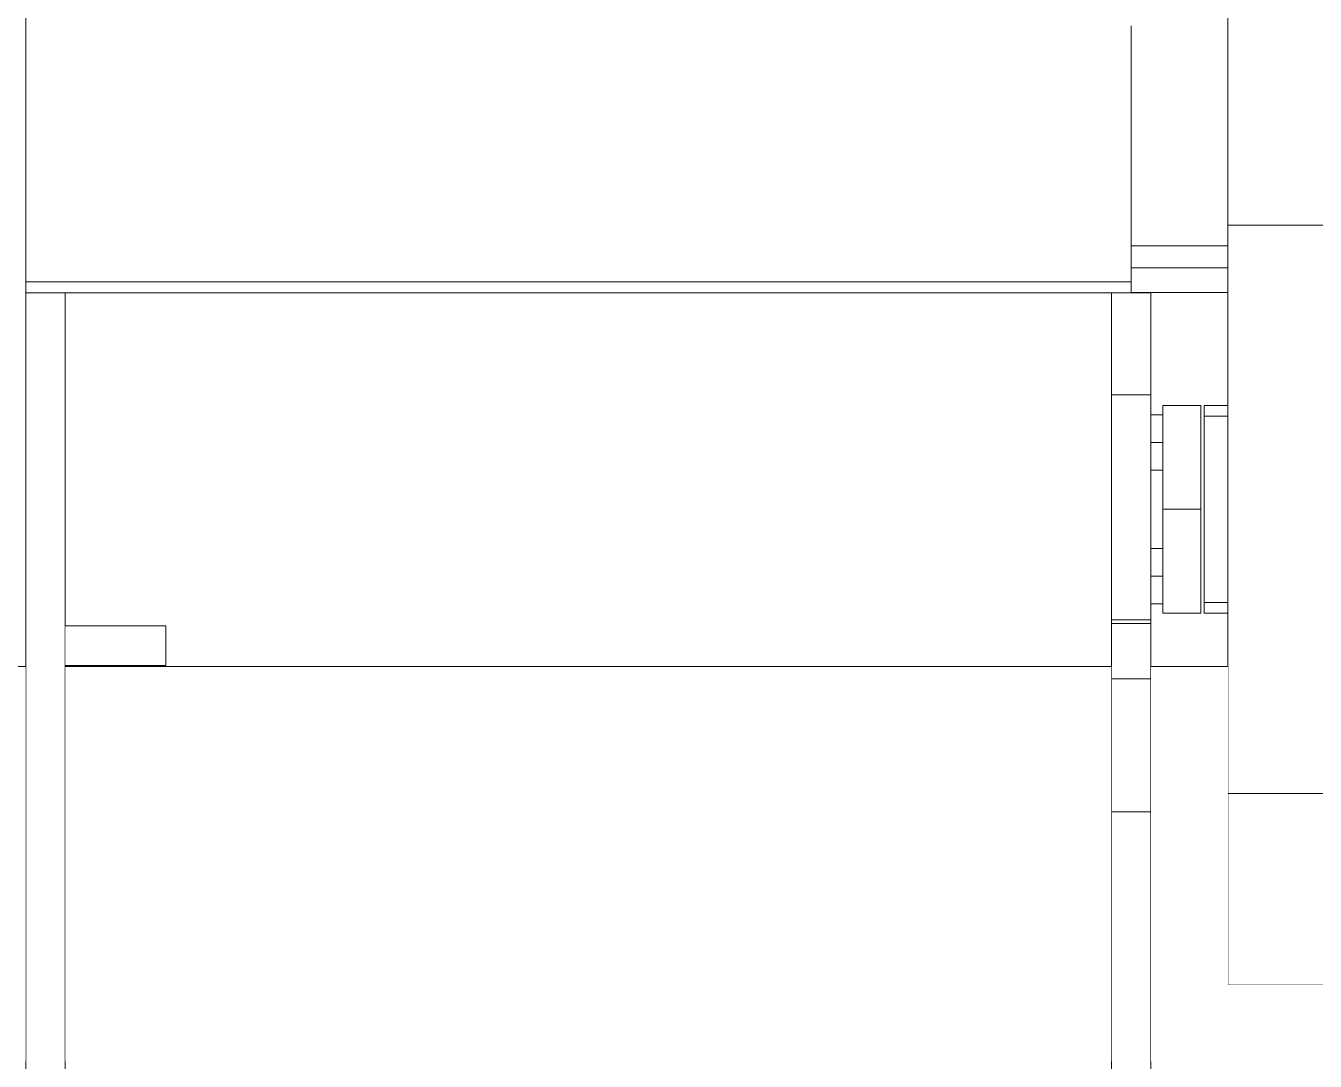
# Model space of a CAD drawing. Header units: millimetres. Extents: x -46169 to 237885, y -84465 to 18123.
# Drawn here: x 222310.4 to 222637.1, y -80715.1 to -80452.9 of the extents above; entities that cross this region are included whole.
import ezdxf

# ---------------------------------------------------------------- set-up
doc = ezdxf.new("R2010")
doc.units = ezdxf.units.MM
doc.header["$MEASUREMENT"] = 0
doc.linetypes.add('Wipeout_Contour', pattern=[1000, 0, -1000])
doc.layers.add('New_A-20-M_Floor_Slab', color=7, linetype='Continuous')
doc.layers.add('New_A-35-M_FFE_Fixed', color=7, linetype='Continuous')
for name, color, linetype, lineweight in [('New_A-20-M_Floor_Slab_Pen_No__89', 8, 'Continuous', 20), ('New_A-35-M_FFE_Fixed_Pen_No__1', 7, 'Continuous', 13), ('New_A-35-M_FFE_Fixed_Pen_No__93', 8, 'Continuous', 13)]:
    doc.layers.add(name, color=color, linetype=linetype, lineweight=lineweight)

# ---------------------------------------------------------------- blocks, each defined once
blk = doc.blocks.new('Section Elem_266_4', base_point=(208268.76, -84332.61))
at = {"color": 254, "linetype": 'Wipeout_Contour', "lineweight": 0, "ltscale": 43042086.18620662}
blk.add_wipeout([(222238.62, -80784.11), (222303.32, -80784.11), (222303.32, -80953.11), (233391.17, -80953.11), (233391.17, -80952.86), (233326.46, -80952.86), (233326.46, -80783.86), (233391.17, -80783.86), (233391.17, -80715.11), (233320.44, -80715.11), (233320.44, -80952.36), (233285.44, -80952.36), (233285.44, -80942.36), (233310.44, -80942.36), (233310.44, -80715.11), (233045.44, -80715.11), (233045.44, -80952.36), (233010.44, -80952.36), (233010.44, -80942.36), (233035.44, -80942.36), (233035.44, -80715.11), (232495.44, -80715.11), (232495.44, -80942.36), (232520.94, -80942.36), (232520.94, -80952.36), (232459.94, -80952.36), (232459.94, -80942.36), (232485.44, -80942.36), (232485.44, -80715.11), (231945.44, -80715.11), (231945.44, -80942.36), (231970.44, -80942.36), (231970.44, -80952.36), (231909.94, -80952.36), (231909.94, -80942.36), (231935.44, -80942.36), (231935.44, -80715.11), (231395.44, -80715.11), (231395.44, -80942.36), (231420.44, -80942.36), (231420.44, -80952.36), (231359.94, -80952.36), (231359.94, -80942.36), (231385.44, -80942.36), (231385.44, -80715.11), (230845.44, -80715.11), (230845.44, -80942.36), (230870.44, -80942.36), (230870.44, -80952.36), (230809.94, -80952.36), (230809.94, -80942.36), (230835.44, -80942.36), (230835.44, -80715.11), (230295.44, -80715.11), (230295.44, -80942.36), (230320.44, -80942.36), (230320.44, -80952.36), (230259.94, -80952.36), (230259.94, -80942.36), (230285.44, -80942.36), (230285.44, -80715.11), (229745.44, -80715.11), (229745.44, -80942.36), (229770.44, -80942.36), (229770.44, -80952.36), (229710.44, -80952.36), (229710.44, -80942.36), (229735.44, -80942.36), (229735.44, -80715.11), (229195.44, -80715.11), (229195.44, -80942.36), (229220.94, -80942.36), (229220.94, -80952.36), (229159.94, -80952.36), (229159.94, -80942.36), (229185.44, -80942.36), (229185.44, -80715.11), (228645.44, -80715.11), (228645.44, -80942.36), (228670.44, -80942.36), (228670.44, -80952.36), (228610.44, -80952.36), (228610.44, -80942.36), (228635.44, -80942.36), (228635.44, -80715.11), (228095.44, -80715.11), (228095.44, -80942.36), (228120.94, -80942.36), (228120.94, -80952.36), (228059.94, -80952.36), (228059.94, -80942.36), (228085.44, -80942.36), (228085.44, -80715.11), (227545.44, -80715.11), (227545.44, -80942.36), (227570.44, -80942.36), (227570.44, -80952.36), (227510.44, -80952.36), (227510.44, -80942.36), (227535.44, -80942.36), (227535.44, -80715.11), (226995.44, -80715.11), (226995.44, -80942.36), (227020.94, -80942.36), (227020.94, -80952.36), (226959.94, -80952.36), (226959.94, -80942.36), (226985.44, -80942.36), (226985.44, -80715.11), (226445.44, -80715.11), (226445.44, -80942.36), (226470.44, -80942.36), (226470.44, -80952.36), (226409.94, -80952.36), (226409.94, -80942.36), (226435.44, -80942.36), (226435.44, -80715.11), (225895.44, -80715.11), (225895.44, -80942.36), (225920.44, -80942.36), (225920.44, -80952.36), (225860.44, -80952.36), (225860.44, -80942.36), (225885.44, -80942.36), (225885.44, -80715.11), (225345.44, -80715.11), (225345.44, -80942.36), (225370.94, -80942.36), (225370.94, -80952.36), (225309.94, -80952.36), (225309.94, -80942.36), (225335.44, -80942.36), (225335.44, -80715.11), (224795.44, -80715.11), (224795.44, -80942.36), (224820.44, -80942.36), (224820.44, -80952.36), (224760.44, -80952.36), (224760.44, -80942.36), (224785.44, -80942.36), (224785.44, -80715.11), (224245.44, -80715.11), (224245.44, -80942.36), (224270.94, -80942.36), (224270.94, -80952.36), (224209.94, -80952.36), (224209.94, -80942.36), (224235.44, -80942.36), (224235.44, -80715.11), (223695.44, -80715.11), (223695.44, -80942.36), (223720.44, -80942.36), (223720.44, -80952.36), (223660.44, -80952.36), (223660.44, -80942.36), (223685.44, -80942.36), (223685.44, -80715.11), (223145.44, -80715.11), (223145.44, -80942.36), (223170.94, -80942.36), (223170.94, -80952.36), (223109.94, -80952.36), (223109.94, -80942.36), (223135.44, -80942.36), (223135.44, -80715.11), (222595.44, -80715.11), (222595.44, -80942.36), (222620.44, -80942.36), (222620.44, -80952.36), (222585.44, -80952.36), (222585.44, -80715.11), (222320.44, -80715.11), (222320.44, -80942.36), (222345.44, -80942.36), (222345.44, -80952.36), (222310.44, -80952.36), (222310.44, -80715.11), (222238.62, -80715.11)], dxfattribs=at).dxf.layer = 'New_A-20-M_Floor_Slab'
blk = doc.blocks.new('Section Elem_269_4', base_point=(208268.76, -84332.61))
at = {"color": 254, "linetype": 'Wipeout_Contour', "lineweight": 0, "ltscale": 1892357.208313489}
blk.add_wipeout([(222320.44, -80615.11), (222585.44, -80615.11), (222585.44, -80520.48), (222320.44, -80520.48), (222320.44, -80604.86), (222345.94, -80604.86), (222345.94, -80614.86), (222320.44, -80614.86)], dxfattribs=at).dxf.layer = 'New_A-20-M_Floor_Slab'
at = {"color": 254, "linetype": 'Wipeout_Contour', "lineweight": 0, "ltscale": 946925.803177}
blk.add_wipeout([(222595.44, -80565.38), (222595.44, -80585.29), (222598.44, -80585.29), (222598.44, -80565.38)], dxfattribs=at).dxf.layer = 'New_A-20-M_Floor_Slab'
at = {"color": 254, "linetype": 'Wipeout_Contour', "lineweight": 0, "ltscale": 3787805.215289569}
blk.add_wipeout([(222595.44, -80551.38), (222598.44, -80551.38), (222598.44, -80549.01), (222608.12, -80549.01), (222608.12, -80601.65), (222598.44, -80601.65), (222598.44, -80599.29), (222595.44, -80599.29), (222595.44, -80615.11), (222614.94, -80615.11), (222614.94, -80601.62), (222608.94, -80601.62), (222608.94, -80549.04), (222614.94, -80549.04), (222614.94, -80520.4), (222595.44, -80520.4)], dxfattribs=at).dxf.layer = 'New_A-20-M_Floor_Slab'
blk = doc.blocks.new('Section Elem_282_4', base_point=(208268.76, -84332.61))
at = {"color": 254, "linetype": 'Wipeout_Contour', "lineweight": 0, "ltscale": 1421651.061595096}
blk.add_wipeout([(222614.94, -80346.96), (222614.94, -80503.33), (222644.94, -80503.33), (223085.94, -80503.33), (223115.94, -80503.33), (223115.94, -80346.96)], dxfattribs=at).dxf.layer = 'New_A-35-M_FFE_Fixed'
at = {"color": 254, "linetype": 'Wipeout_Contour', "lineweight": 0, "ltscale": 946040.897413}
blk.add_wipeout([(222310.44, -80884.65), (222320.44, -80884.65), (222320.44, -80520.48), (222310.44, -80520.48)], dxfattribs=at).dxf.layer = 'New_A-35-M_FFE_Fixed'
at = {"color": 254, "linetype": 'Wipeout_Contour', "lineweight": 0, "ltscale": 946830.250321}
blk.add_wipeout([(222595.44, -80525.7), (222595.44, -80520.48), (222585.44, -80520.48), (222585.44, -80525.7)], dxfattribs=at).dxf.layer = 'New_A-35-M_FFE_Fixed'
at = {"color": 254, "linetype": 'Wipeout_Contour', "lineweight": 0, "ltscale": 946868.028956}
blk.add_wipeout([(222595.44, -80553.51), (222595.44, -80548.19), (222585.44, -80548.19), (222585.44, -80553.51)], dxfattribs=at).dxf.layer = 'New_A-35-M_FFE_Fixed'
at = {"color": 254, "linetype": 'Wipeout_Contour', "lineweight": 0, "ltscale": 946948.607208}
blk.add_wipeout([(222608.94, -80549.56), (222608.94, -80551.72), (222614.94, -80551.72), (222614.94, -80549.56)], dxfattribs=at).dxf.layer = 'New_A-35-M_FFE_Fixed'
at = {"color": 254, "linetype": 'Wipeout_Contour', "lineweight": 0, "ltscale": 947017.663112}
blk.add_wipeout([(222614.94, -80601.11), (222608.94, -80601.11), (222608.94, -80601.62), (222614.94, -80601.62)], dxfattribs=at).dxf.layer = 'New_A-35-M_FFE_Fixed'
at = {"color": 254, "linetype": 'Wipeout_Contour', "lineweight": 0, "ltscale": 946940.090117}
blk.add_wipeout([(222595.44, -80604.23), (222595.44, -80603.32), (222585.44, -80603.32), (222585.44, -80604.23)], dxfattribs=at).dxf.layer = 'New_A-35-M_FFE_Fixed'
at = {"color": 254, "linetype": 'Wipeout_Contour', "lineweight": 0, "ltscale": 946944.511996}
blk.add_wipeout([(222595.44, -80606.1), (222585.44, -80606.1), (222585.44, -80607.94), (222595.44, -80607.94)], dxfattribs=at).dxf.layer = 'New_A-35-M_FFE_Fixed'
at = {"color": 254, "linetype": 'Wipeout_Contour', "lineweight": 0, "ltscale": 946951.820759}
blk.add_wipeout([(222595.44, -80611.52), (222585.44, -80611.52), (222585.44, -80613.26), (222595.44, -80613.26)], dxfattribs=at).dxf.layer = 'New_A-35-M_FFE_Fixed'
at = {"color": 254, "linetype": 'Wipeout_Contour', "lineweight": 0, "ltscale": 946958.719725}
blk.add_wipeout([(222595.44, -80618.27), (222595.44, -80616.64), (222585.44, -80616.64), (222585.44, -80618.27)], dxfattribs=at).dxf.layer = 'New_A-35-M_FFE_Fixed'
at = {"color": 254, "linetype": 'Wipeout_Contour', "lineweight": 0, "ltscale": 946994.040554}
blk.add_wipeout([(222595.44, -80646.23), (222595.44, -80640.54), (222585.44, -80640.54), (222585.44, -80646.23)], dxfattribs=at).dxf.layer = 'New_A-35-M_FFE_Fixed'
at = {"color": 254, "linetype": 'Wipeout_Contour', "lineweight": 0, "ltscale": 1422083.321508952}
blk.add_wipeout([(222614.94, -80647.33), (222614.94, -80695.83), (223115.94, -80695.83), (223115.94, -80647.33), (223085.94, -80647.33), (222644.94, -80647.33)], dxfattribs=at).dxf.layer = 'New_A-35-M_FFE_Fixed'
at = {"color": 254, "linetype": 'Wipeout_Contour', "lineweight": 0, "ltscale": 947164.476056}
blk.add_wipeout([(222585.44, -80884.65), (222595.44, -80884.65), (222595.44, -80651.97), (222585.44, -80651.97)], dxfattribs=at).dxf.layer = 'New_A-35-M_FFE_Fixed'
at = {"layer": 'New_A-35-M_FFE_Fixed_Pen_No__93', "linetype": 'Continuous'}
for p, q in [((222310.44, -80651.97), (222310.44, -80884.65)), ((222320.44, -80651.97), (222320.44, -80884.65)), ((223115.94, -80695.83), (222614.94, -80695.83))]:
    blk.add_line(p, q, dxfattribs=at)
at = {"color": 254, "linetype": 'Wipeout_Contour', "lineweight": 0, "ltscale": 946813.737647}
blk.add_wipeout([(222590.44, -80473.58), (222590.44, -80480.58), (222614.94, -80480.58), (222614.94, -80473.58)], dxfattribs=at).dxf.layer = 'New_A-35-M_FFE_Fixed'
at = {"color": 254, "linetype": 'Wipeout_Contour', "lineweight": 0, "ltscale": 946832.812356}
blk.add_wipeout([(222590.44, -80494.61), (222614.94, -80494.61), (222614.94, -80487.59), (222590.44, -80487.59)], dxfattribs=at).dxf.layer = 'New_A-35-M_FFE_Fixed'
at = {"color": 254, "linetype": 'Wipeout_Contour', "lineweight": 0, "ltscale": 946836.046574}
blk.add_wipeout([(222590.44, -80520.4), (222590.44, -80520.48), (222595.44, -80520.48), (222595.44, -80520.4)], dxfattribs=at).dxf.layer = 'New_A-35-M_FFE_Fixed'
at = {"color": 254, "linetype": 'Wipeout_Contour', "lineweight": 0, "ltscale": 946837.15531}
blk.add_wipeout([(222595.44, -80525.7), (222585.44, -80525.7), (222585.44, -80530.63), (222595.44, -80530.63)], dxfattribs=at).dxf.layer = 'New_A-35-M_FFE_Fixed'
at = {"color": 254, "linetype": 'Wipeout_Contour', "lineweight": 0, "ltscale": 946946.787476}
blk.add_wipeout([(222608.94, -80549.56), (222614.94, -80549.56), (222614.94, -80549.04), (222608.94, -80549.04)], dxfattribs=at).dxf.layer = 'New_A-35-M_FFE_Fixed'
at = {"color": 254, "linetype": 'Wipeout_Contour', "lineweight": 0, "ltscale": 946877.181448}
blk.add_wipeout([(222585.44, -80553.51), (222585.44, -80561.63), (222595.44, -80561.63), (222595.44, -80553.51)], dxfattribs=at).dxf.layer = 'New_A-35-M_FFE_Fixed'
at = {"color": 254, "linetype": 'Wipeout_Contour', "lineweight": 0, "ltscale": 946936.433774}
blk.add_wipeout([(222595.44, -80598.86), (222585.44, -80598.86), (222585.44, -80603.32), (222595.44, -80603.32)], dxfattribs=at).dxf.layer = 'New_A-35-M_FFE_Fixed'
at = {"color": 254, "linetype": 'Wipeout_Contour', "lineweight": 0, "ltscale": 947015.842387}
blk.add_wipeout([(222614.94, -80598.94), (222608.94, -80598.94), (222608.94, -80601.11), (222614.94, -80601.11)], dxfattribs=at).dxf.layer = 'New_A-35-M_FFE_Fixed'
at = {"color": 254, "linetype": 'Wipeout_Contour', "lineweight": 0, "ltscale": 946949.429999}
blk.add_wipeout([(222585.44, -80611.52), (222595.44, -80611.52), (222595.44, -80609.75), (222585.44, -80609.75)], dxfattribs=at).dxf.layer = 'New_A-35-M_FFE_Fixed'
at = {"color": 254, "linetype": 'Wipeout_Contour', "lineweight": 0, "ltscale": 946956.465651}
blk.add_wipeout([(222595.44, -80616.64), (222595.44, -80614.96), (222585.44, -80614.96), (222585.44, -80616.64)], dxfattribs=at).dxf.layer = 'New_A-35-M_FFE_Fixed'
at = {"color": 254, "linetype": 'Wipeout_Contour', "lineweight": 0, "ltscale": 946963.666128}
blk.add_wipeout([(222585.44, -80622.37), (222595.44, -80622.37), (222595.44, -80619.81), (222585.44, -80619.81)], dxfattribs=at).dxf.layer = 'New_A-35-M_FFE_Fixed'
at = {"color": 254, "linetype": 'Wipeout_Contour', "lineweight": 0, "ltscale": 946986.474768}
blk.add_wipeout([(222595.44, -80640.54), (222595.44, -80635.12), (222585.44, -80635.12), (222585.44, -80640.54)], dxfattribs=at).dxf.layer = 'New_A-35-M_FFE_Fixed'
at = {"color": 254, "linetype": 'Wipeout_Contour', "lineweight": 0, "ltscale": 947001.829169}
blk.add_wipeout([(222595.44, -80651.97), (222595.44, -80646.23), (222585.44, -80646.23), (222585.44, -80651.97)], dxfattribs=at).dxf.layer = 'New_A-35-M_FFE_Fixed'
at = {"layer": 'New_A-35-M_FFE_Fixed_Pen_No__93', "linetype": 'Continuous'}
for p, q in [((222585.44, -80646.23), (222585.44, -80640.54)), ((222595.44, -80646.23), (222595.44, -80640.54)), ((222585.44, -80651.97), (222585.44, -80646.23)), ((222595.44, -80651.97), (222595.44, -80646.23)), ((222595.44, -80651.97), (222585.44, -80651.97)), ((222585.44, -80884.65), (222585.44, -80651.97)), ((222595.44, -80884.65), (222595.44, -80651.97))]:
    blk.add_line(p, q, dxfattribs=at)
at = {"color": 254, "linetype": 'Wipeout_Contour', "lineweight": 0, "ltscale": 946804.249275}
blk.add_wipeout([(222590.44, -80466.62), (222590.44, -80473.58), (222614.94, -80473.58), (222614.94, -80466.62)], dxfattribs=at).dxf.layer = 'New_A-35-M_FFE_Fixed'
at = {"color": 254, "linetype": 'Wipeout_Contour', "lineweight": 0, "ltscale": 946823.265597}
blk.add_wipeout([(222590.44, -80480.58), (222590.44, -80487.59), (222614.94, -80487.59), (222614.94, -80480.58)], dxfattribs=at).dxf.layer = 'New_A-35-M_FFE_Fixed'
at = {"color": 254, "linetype": 'Wipeout_Contour', "lineweight": 0, "ltscale": 946842.357125}
blk.add_wipeout([(222590.44, -80501.63), (222614.94, -80501.63), (222614.94, -80494.61), (222590.44, -80494.61)], dxfattribs=at).dxf.layer = 'New_A-35-M_FFE_Fixed'
at = {"color": 254, "linetype": 'Wipeout_Contour', "lineweight": 0, "ltscale": 946843.545977}
blk.add_wipeout([(222595.44, -80535.1), (222595.44, -80530.63), (222585.44, -80530.63), (222585.44, -80535.1)], dxfattribs=at).dxf.layer = 'New_A-35-M_FFE_Fixed'
at = {"color": 254, "linetype": 'Wipeout_Contour', "lineweight": 0, "ltscale": 946982.224459}
blk.add_wipeout([(222608.94, -80551.72), (222608.94, -80598.94), (222614.94, -80598.94), (222614.94, -80551.72)], dxfattribs=at).dxf.layer = 'New_A-35-M_FFE_Fixed'
at = {"color": 254, "linetype": 'Wipeout_Contour', "lineweight": 0, "ltscale": 946889.427436}
blk.add_wipeout([(222595.44, -80571.51), (222595.44, -80561.63), (222585.44, -80561.63), (222585.44, -80571.51)], dxfattribs=at).dxf.layer = 'New_A-35-M_FFE_Fixed'
at = {"color": 254, "linetype": 'Wipeout_Contour', "lineweight": 0, "ltscale": 946928.310779}
blk.add_wipeout([(222595.44, -80591.39), (222585.44, -80591.39), (222585.44, -80598.86), (222595.44, -80598.86)], dxfattribs=at).dxf.layer = 'New_A-35-M_FFE_Fixed'
at = {"color": 254, "linetype": 'Wipeout_Contour', "lineweight": 0, "ltscale": 946941.984813}
blk.add_wipeout([(222595.44, -80604.23), (222585.44, -80604.23), (222585.44, -80606.1), (222595.44, -80606.1)], dxfattribs=at).dxf.layer = 'New_A-35-M_FFE_Fixed'
at = {"color": 254, "linetype": 'Wipeout_Contour', "lineweight": 0, "ltscale": 946946.993734}
blk.add_wipeout([(222585.44, -80609.75), (222595.44, -80609.75), (222595.44, -80607.94), (222585.44, -80607.94)], dxfattribs=at).dxf.layer = 'New_A-35-M_FFE_Fixed'
at = {"color": 254, "linetype": 'Wipeout_Contour', "lineweight": 0, "ltscale": 946954.165986}
blk.add_wipeout([(222595.44, -80613.26), (222585.44, -80613.26), (222585.44, -80614.96), (222595.44, -80614.96)], dxfattribs=at).dxf.layer = 'New_A-35-M_FFE_Fixed'
at = {"color": 254, "linetype": 'Wipeout_Contour', "lineweight": 0, "ltscale": 946960.878542}
blk.add_wipeout([(222585.44, -80619.81), (222595.44, -80619.81), (222595.44, -80618.27), (222585.44, -80618.27)], dxfattribs=at).dxf.layer = 'New_A-35-M_FFE_Fixed'
at = {"color": 254, "linetype": 'Wipeout_Contour', "lineweight": 0, "ltscale": 946979.409757}
blk.add_wipeout([(222585.44, -80635.12), (222595.44, -80635.12), (222595.44, -80630.17), (222585.44, -80630.17)], dxfattribs=at).dxf.layer = 'New_A-35-M_FFE_Fixed'
at = {"layer": 'New_A-35-M_FFE_Fixed_Pen_No__93', "linetype": 'Continuous'}
for p, q in [((222585.44, -80530.63), (222585.44, -80525.7)), ((222595.44, -80530.63), (222595.44, -80525.7)), ((222585.44, -80561.63), (222585.44, -80553.51)), ((222585.44, -80603.32), (222585.44, -80598.86)), ((222595.44, -80603.32), (222585.44, -80603.32)), ((222585.44, -80604.23), (222585.44, -80603.32)), ((222595.44, -80604.23), (222585.44, -80604.23)), ((222585.44, -80606.1), (222585.44, -80604.23)), ((222595.44, -80604.23), (222595.44, -80603.32)), ((222595.44, -80606.1), (222595.44, -80604.23)), ((222585.44, -80607.94), (222585.44, -80606.1)), ((222595.44, -80607.94), (222595.44, -80606.1)), ((222585.44, -80609.75), (222585.44, -80607.94)), ((222585.44, -80611.52), (222585.44, -80609.75)), ((222595.44, -80609.75), (222595.44, -80607.94)), ((222595.44, -80611.52), (222595.44, -80609.75)), ((222585.44, -80613.26), (222585.44, -80611.52)), ((222585.44, -80614.96), (222585.44, -80613.26)), ((222595.44, -80613.26), (222595.44, -80611.52)), ((222595.44, -80614.96), (222595.44, -80613.26)), ((222585.44, -80616.64), (222585.44, -80614.96)), ((222585.44, -80618.27), (222585.44, -80616.64)), ((222595.44, -80616.64), (222595.44, -80614.96)), ((222595.44, -80618.27), (222595.44, -80616.64)), ((222595.44, -80618.27), (222585.44, -80618.27)), ((222585.44, -80619.81), (222585.44, -80618.27)), ((222595.44, -80619.81), (222595.44, -80618.27)), ((222585.44, -80640.54), (222585.44, -80635.12)), ((222595.44, -80640.54), (222595.44, -80635.12))]:
    blk.add_line(p, q, dxfattribs=at)
at = {"color": 254, "linetype": 'Wipeout_Contour', "lineweight": 0, "ltscale": 946794.821151}
blk.add_wipeout([(222590.44, -80459.71), (222590.44, -80466.62), (222614.94, -80466.62), (222614.94, -80459.71)], dxfattribs=at).dxf.layer = 'New_A-35-M_FFE_Fixed'
at = {"color": 254, "linetype": 'Wipeout_Contour', "lineweight": 0, "ltscale": 947049.961332}
blk.add_wipeout([(222614.94, -80503.33), (222614.94, -80647.33), (222644.94, -80647.33), (222644.94, -80503.33)], dxfattribs=at).dxf.layer = 'New_A-35-M_FFE_Fixed'
at = {"color": 254, "linetype": 'Wipeout_Contour', "lineweight": 0, "ltscale": 946849.217986}
blk.add_wipeout([(222595.44, -80535.1), (222585.44, -80535.1), (222585.44, -80538.96), (222595.44, -80538.96)], dxfattribs=at).dxf.layer = 'New_A-35-M_FFE_Fixed'
at = {"color": 254, "linetype": 'Wipeout_Contour', "lineweight": 0, "ltscale": 946915.197406}
blk.add_wipeout([(222598.44, -80549.01), (222598.44, -80551.02), (222608.12, -80551.02), (222608.12, -80549.01)], dxfattribs=at).dxf.layer = 'New_A-35-M_FFE_Fixed'
at = {"color": 254, "linetype": 'Wipeout_Contour', "lineweight": 0, "ltscale": 946942.805344}
blk.add_wipeout([(222598.44, -80565.26), (222598.44, -80575.33), (222608.12, -80575.33), (222608.12, -80565.26)], dxfattribs=at).dxf.layer = 'New_A-35-M_FFE_Fixed'
at = {"color": 254, "linetype": 'Wipeout_Contour', "lineweight": 0, "ltscale": 946903.20075}
blk.add_wipeout([(222595.44, -80581.87), (222595.44, -80571.51), (222585.44, -80571.51), (222585.44, -80581.87)], dxfattribs=at).dxf.layer = 'New_A-35-M_FFE_Fixed'
at = {"color": 254, "linetype": 'Wipeout_Contour', "lineweight": 0, "ltscale": 946984.134552}
blk.add_wipeout([(222598.44, -80599.65), (222598.44, -80601.65), (222608.12, -80601.65), (222608.12, -80599.65)], dxfattribs=at).dxf.layer = 'New_A-35-M_FFE_Fixed'
at = {"color": 254, "linetype": 'Wipeout_Contour', "lineweight": 0, "ltscale": 946973.105027}
blk.add_wipeout([(222595.44, -80630.17), (222595.44, -80625.86), (222585.44, -80625.86), (222585.44, -80630.17)], dxfattribs=at).dxf.layer = 'New_A-35-M_FFE_Fixed'
at = {"layer": 'New_A-35-M_FFE_Fixed_Pen_No__93', "linetype": 'Continuous'}
for p, q in [((222585.44, -80535.1), (222585.44, -80530.63)), ((222595.44, -80535.1), (222595.44, -80530.63)), ((222608.12, -80549.01), (222598.44, -80549.01)), ((222614.94, -80549.04), (222608.94, -80549.04)), ((222585.44, -80571.51), (222585.44, -80561.63)), ((222608.12, -80601.65), (222598.44, -80601.65)), ((222614.94, -80601.62), (222608.94, -80601.62)), ((222585.44, -80635.12), (222585.44, -80630.17)), ((222595.44, -80635.12), (222595.44, -80630.17)), ((222644.94, -80647.33), (222614.94, -80647.33)), ((222614.94, -80695.83), (222614.94, -80647.33))]:
    blk.add_line(p, q, dxfattribs=at)
at = {"color": 254, "linetype": 'Wipeout_Contour', "lineweight": 0, "ltscale": 946785.473809}
blk.add_wipeout([(222590.44, -80459.71), (222614.94, -80459.71), (222614.94, -80452.87), (222590.44, -80452.87)], dxfattribs=at).dxf.layer = 'New_A-35-M_FFE_Fixed'
at = {"color": 254, "linetype": 'Wipeout_Contour', "lineweight": 0, "ltscale": 1183575.202862707}
blk.add_wipeout([(222614.94, -80501.63), (222590.44, -80501.63), (222590.44, -80508.61), (222614.94, -80508.61), (222614.94, -80503.33)], dxfattribs=at).dxf.layer = 'New_A-35-M_FFE_Fixed'
at = {"color": 254, "linetype": 'Wipeout_Contour', "lineweight": 0, "ltscale": 946859.869718}
blk.add_wipeout([(222590.44, -80511.45), (222614.94, -80511.45), (222614.94, -80510.54), (222590.44, -80510.54)], dxfattribs=at).dxf.layer = 'New_A-35-M_FFE_Fixed'
at = {"color": 254, "linetype": 'Wipeout_Contour', "lineweight": 0, "ltscale": 946868.435185}
blk.add_wipeout([(222590.44, -80514.18), (222590.44, -80520.4), (222614.94, -80520.4), (222614.94, -80514.18)], dxfattribs=at).dxf.layer = 'New_A-35-M_FFE_Fixed'
at = {"color": 254, "linetype": 'Wipeout_Contour', "lineweight": 0, "ltscale": 946853.989951}
blk.add_wipeout([(222585.44, -80538.96), (222585.44, -80542.11), (222595.44, -80542.11), (222595.44, -80538.96)], dxfattribs=at).dxf.layer = 'New_A-35-M_FFE_Fixed'
at = {"color": 254, "linetype": 'Wipeout_Contour', "lineweight": 0, "ltscale": 946920.443643}
blk.add_wipeout([(222598.44, -80551.02), (222598.44, -80556.72), (222608.12, -80556.72), (222608.12, -80551.02)], dxfattribs=at).dxf.layer = 'New_A-35-M_FFE_Fixed'
at = {"color": 254, "linetype": 'Wipeout_Contour', "lineweight": 0, "ltscale": 946916.739372}
blk.add_wipeout([(222585.44, -80591.39), (222595.44, -80591.39), (222595.44, -80581.87), (222585.44, -80581.87)], dxfattribs=at).dxf.layer = 'New_A-35-M_FFE_Fixed'
at = {"color": 254, "linetype": 'Wipeout_Contour', "lineweight": 0, "ltscale": 946978.885734}
blk.add_wipeout([(222598.44, -80593.94), (222598.44, -80599.65), (222608.12, -80599.65), (222608.12, -80593.94)], dxfattribs=at).dxf.layer = 'New_A-35-M_FFE_Fixed'
at = {"color": 254, "linetype": 'Wipeout_Contour', "lineweight": 0, "ltscale": 946967.79212}
blk.add_wipeout([(222585.44, -80625.86), (222595.44, -80625.86), (222595.44, -80622.37), (222585.44, -80622.37)], dxfattribs=at).dxf.layer = 'New_A-35-M_FFE_Fixed'
at = {"layer": 'New_A-35-M_FFE_Fixed_Pen_No__93', "linetype": 'Continuous'}
for p, q in [((222614.94, -80503.33), (222614.94, -80346.96)), ((222644.94, -80503.33), (222614.94, -80503.33)), ((222595.44, -80520.48), (222595.44, -80520.4)), ((222595.44, -80525.7), (222595.44, -80520.48)), ((222585.44, -80538.96), (222585.44, -80535.1)), ((222595.44, -80538.96), (222595.44, -80535.1)), ((222608.12, -80551.02), (222608.12, -80549.01)), ((222608.94, -80549.56), (222608.94, -80549.04)), ((222608.94, -80551.72), (222608.94, -80549.56)), ((222614.94, -80551.72), (222608.94, -80551.72)), ((222585.44, -80581.87), (222585.44, -80571.51)), ((222595.44, -80581.87), (222595.44, -80571.51)), ((222585.44, -80591.39), (222585.44, -80581.87)), ((222585.44, -80598.86), (222585.44, -80591.39)), ((222608.12, -80601.65), (222608.12, -80599.65)), ((222608.94, -80601.11), (222608.94, -80598.94)), ((222614.94, -80598.94), (222608.94, -80598.94)), ((222608.94, -80601.62), (222608.94, -80601.11)), ((222585.44, -80622.37), (222585.44, -80619.81)), ((222595.44, -80622.37), (222595.44, -80619.81)), ((222585.44, -80625.86), (222585.44, -80622.37)), ((222595.44, -80625.86), (222595.44, -80622.37)), ((222585.44, -80630.17), (222585.44, -80625.86)), ((222595.44, -80630.17), (222595.44, -80625.86))]:
    blk.add_line(p, q, dxfattribs=at)
at = {"color": 254, "linetype": 'Wipeout_Contour', "lineweight": 0, "ltscale": 946857.291583}
blk.add_wipeout([(222590.44, -80509.58), (222614.94, -80509.58), (222614.94, -80508.61), (222590.44, -80508.61)], dxfattribs=at).dxf.layer = 'New_A-35-M_FFE_Fixed'
at = {"color": 254, "linetype": 'Wipeout_Contour', "lineweight": 0, "ltscale": 946864.048117}
blk.add_wipeout([(222590.44, -80514.18), (222614.94, -80514.18), (222614.94, -80513.95), (222590.44, -80513.95)], dxfattribs=at).dxf.layer = 'New_A-35-M_FFE_Fixed'
at = {"color": 254, "linetype": 'Wipeout_Contour', "lineweight": 0, "ltscale": 946298.266718}
blk.add_wipeout([(222310.44, -80517.74), (222310.44, -80520.48), (222590.44, -80520.48), (222590.44, -80517.74)], dxfattribs=at).dxf.layer = 'New_A-35-M_FFE_Fixed'
at = {"color": 254, "linetype": 'Wipeout_Contour', "lineweight": 0, "ltscale": 946857.70925}
blk.add_wipeout([(222585.44, -80542.11), (222585.44, -80544.43), (222595.44, -80544.43), (222595.44, -80542.11)], dxfattribs=at).dxf.layer = 'New_A-35-M_FFE_Fixed'
at = {"color": 254, "linetype": 'Wipeout_Contour', "lineweight": 0, "ltscale": 946893.554535}
blk.add_wipeout([(222595.44, -80551.91), (222598.44, -80551.91), (222598.44, -80551.38), (222595.44, -80551.38)], dxfattribs=at).dxf.layer = 'New_A-35-M_FFE_Fixed'
at = {"color": 254, "linetype": 'Wipeout_Contour', "lineweight": 0, "ltscale": 946930.137984}
blk.add_wipeout([(222598.44, -80556.72), (222598.44, -80565.26), (222608.12, -80565.26), (222608.12, -80556.72)], dxfattribs=at).dxf.layer = 'New_A-35-M_FFE_Fixed'
at = {"color": 254, "linetype": 'Wipeout_Contour', "lineweight": 0, "ltscale": 946969.187741}
blk.add_wipeout([(222608.12, -80585.4), (222598.44, -80585.4), (222598.44, -80593.94), (222608.12, -80593.94)], dxfattribs=at).dxf.layer = 'New_A-35-M_FFE_Fixed'
at = {"color": 254, "linetype": 'Wipeout_Contour', "lineweight": 0, "ltscale": 946958.058684}
blk.add_wipeout([(222598.44, -80598.75), (222595.44, -80598.75), (222595.44, -80599.29), (222598.44, -80599.29)], dxfattribs=at).dxf.layer = 'New_A-35-M_FFE_Fixed'
at = {"layer": 'New_A-35-M_FFE_Fixed_Pen_No__93', "linetype": 'Continuous'}
for p, q in [((222310.44, -80520.48), (222310.44, -80651.97)), ((222585.44, -80520.48), (222310.44, -80520.48)), ((222320.44, -80651.97), (222320.44, -80520.48)), ((222595.44, -80520.48), (222585.44, -80520.48)), ((222585.44, -80525.7), (222585.44, -80520.48)), ((222590.44, -80520.48), (222590.44, -80520.4)), ((222614.94, -80520.4), (222590.44, -80520.4)), ((222585.44, -80542.11), (222585.44, -80538.96)), ((222595.44, -80542.11), (222595.44, -80538.96)), ((222608.12, -80556.72), (222608.12, -80551.02)), ((222608.12, -80565.26), (222608.12, -80556.72)), ((222608.12, -80599.65), (222608.12, -80593.94))]:
    blk.add_line(p, q, dxfattribs=at)
at = {"color": 254, "linetype": 'Wipeout_Contour', "lineweight": 0, "ltscale": 946862.957242}
blk.add_wipeout([(222590.44, -80513.55), (222614.94, -80513.55), (222614.94, -80512.98), (222590.44, -80512.98)], dxfattribs=at).dxf.layer = 'New_A-35-M_FFE_Fixed'
at = {"color": 254, "linetype": 'Wipeout_Contour', "lineweight": 0, "ltscale": 946860.256916}
blk.add_wipeout([(222595.44, -80545.85), (222595.44, -80544.43), (222585.44, -80544.43), (222585.44, -80545.85)], dxfattribs=at).dxf.layer = 'New_A-35-M_FFE_Fixed'
at = {"color": 254, "linetype": 'Wipeout_Contour', "lineweight": 0, "ltscale": 946894.949858}
blk.add_wipeout([(222598.44, -80551.91), (222595.44, -80551.91), (222595.44, -80553.43), (222598.44, -80553.43)], dxfattribs=at).dxf.layer = 'New_A-35-M_FFE_Fixed'
at = {"color": 254, "linetype": 'Wipeout_Contour', "lineweight": 0, "ltscale": 946904.543237}
blk.add_wipeout([(222595.44, -80561.05), (222598.44, -80561.05), (222598.44, -80558.38), (222595.44, -80558.38)], dxfattribs=at).dxf.layer = 'New_A-35-M_FFE_Fixed'
at = {"color": 254, "linetype": 'Wipeout_Contour', "lineweight": 0, "ltscale": 1183640.944879206}
blk.add_wipeout([(222595.44, -80565.38), (222598.44, -80565.38), (222598.44, -80565.26), (222598.44, -80564.84), (222595.44, -80564.84)], dxfattribs=at).dxf.layer = 'New_A-35-M_FFE_Fixed'
at = {"color": 254, "linetype": 'Wipeout_Contour', "lineweight": 0, "ltscale": 946956.517795}
blk.add_wipeout([(222598.44, -80575.33), (222598.44, -80585.4), (222608.12, -80585.4), (222608.12, -80575.33)], dxfattribs=at).dxf.layer = 'New_A-35-M_FFE_Fixed'
at = {"color": 254, "linetype": 'Wipeout_Contour', "lineweight": 0, "ltscale": 1183689.479148119}
blk.add_wipeout([(222598.44, -80592.29), (222595.44, -80592.29), (222595.44, -80594.97), (222598.44, -80594.97), (222598.44, -80593.94)], dxfattribs=at).dxf.layer = 'New_A-35-M_FFE_Fixed'
at = {"color": 254, "linetype": 'Wipeout_Contour', "lineweight": 0, "ltscale": 946956.662662}
blk.add_wipeout([(222595.44, -80598.75), (222598.44, -80598.75), (222598.44, -80597.24), (222595.44, -80597.24)], dxfattribs=at).dxf.layer = 'New_A-35-M_FFE_Fixed'
at = {"layer": 'New_A-35-M_FFE_Fixed_Pen_No__93', "linetype": 'Continuous'}
for p, q in [((222598.44, -80551.38), (222595.44, -80551.38)), ((222598.44, -80551.02), (222598.44, -80549.01)), ((222608.94, -80598.94), (222608.94, -80551.72)), ((222608.12, -80575.33), (222608.12, -80565.26)), ((222608.12, -80575.33), (222598.44, -80575.33)), ((222608.12, -80585.4), (222608.12, -80575.33)), ((222608.12, -80593.94), (222608.12, -80585.4)), ((222598.44, -80599.29), (222595.44, -80599.29)), ((222598.44, -80601.65), (222598.44, -80599.65))]:
    blk.add_line(p, q, dxfattribs=at)
at = {"color": 254, "linetype": 'Wipeout_Contour', "lineweight": 0, "ltscale": 946862.089112}
blk.add_wipeout([(222590.44, -80512.98), (222614.94, -80512.98), (222614.94, -80512.27), (222590.44, -80512.27)], dxfattribs=at).dxf.layer = 'New_A-35-M_FFE_Fixed'
at = {"color": 254, "linetype": 'Wipeout_Contour', "lineweight": 0, "ltscale": 946861.551455}
blk.add_wipeout([(222595.44, -80545.85), (222585.44, -80545.85), (222585.44, -80546.33), (222595.44, -80546.33)], dxfattribs=at).dxf.layer = 'New_A-35-M_FFE_Fixed'
at = {"color": 254, "linetype": 'Wipeout_Contour', "lineweight": 0, "ltscale": 946897.528115}
blk.add_wipeout([(222595.44, -80555.7), (222598.44, -80555.7), (222598.44, -80553.43), (222595.44, -80553.43)], dxfattribs=at).dxf.layer = 'New_A-35-M_FFE_Fixed'
at = {"color": 254, "linetype": 'Wipeout_Contour', "lineweight": 0, "ltscale": 1183638.773347655}
blk.add_wipeout([(222595.44, -80564.84), (222598.44, -80564.84), (222598.44, -80563.59), (222598.44, -80563.33), (222595.44, -80563.33)], dxfattribs=at).dxf.layer = 'New_A-35-M_FFE_Fixed'
at = {"color": 254, "linetype": 'Wipeout_Contour', "lineweight": 0, "ltscale": 946939.720223}
blk.add_wipeout([(222598.44, -80585.29), (222595.44, -80585.29), (222595.44, -80585.82), (222598.44, -80585.82)], dxfattribs=at).dxf.layer = 'New_A-35-M_FFE_Fixed'
at = {"color": 254, "linetype": 'Wipeout_Contour', "lineweight": 0, "ltscale": 946954.083187}
blk.add_wipeout([(222598.44, -80594.97), (222595.44, -80594.97), (222595.44, -80597.24), (222598.44, -80597.24)], dxfattribs=at).dxf.layer = 'New_A-35-M_FFE_Fixed'
at = {"layer": 'New_A-35-M_FFE_Fixed_Pen_No__93', "linetype": 'Continuous'}
for p, q in [((222585.44, -80544.43), (222585.44, -80542.11)), ((222595.44, -80544.43), (222595.44, -80542.11)), ((222598.44, -80575.33), (222598.44, -80565.26)), ((222598.44, -80565.38), (222595.44, -80565.38)), ((222598.44, -80599.65), (222598.44, -80593.94)), ((222595.44, -80603.32), (222595.44, -80598.86))]:
    blk.add_line(p, q, dxfattribs=at)
at = {"color": 254, "linetype": 'Wipeout_Contour', "lineweight": 0, "ltscale": 946861.046851}
blk.add_wipeout([(222590.44, -80512.27), (222614.94, -80512.27), (222614.94, -80511.45), (222590.44, -80511.45)], dxfattribs=at).dxf.layer = 'New_A-35-M_FFE_Fixed'
at = {"color": 254, "linetype": 'Wipeout_Contour', "lineweight": 0, "ltscale": 946863.140216}
blk.add_wipeout([(222585.44, -80546.33), (222585.44, -80548.19), (222595.44, -80548.19), (222595.44, -80546.33)], dxfattribs=at).dxf.layer = 'New_A-35-M_FFE_Fixed'
at = {"color": 254, "linetype": 'Wipeout_Contour', "lineweight": 0, "ltscale": 1183626.913823063}
blk.add_wipeout([(222595.44, -80558.38), (222598.44, -80558.38), (222598.44, -80556.72), (222598.44, -80555.7), (222595.44, -80555.7)], dxfattribs=at).dxf.layer = 'New_A-35-M_FFE_Fixed'
at = {"color": 254, "linetype": 'Wipeout_Contour', "lineweight": 0, "ltscale": 946907.912152}
blk.add_wipeout([(222595.44, -80563.33), (222598.44, -80563.33), (222598.44, -80561.05), (222595.44, -80561.05)], dxfattribs=at).dxf.layer = 'New_A-35-M_FFE_Fixed'
at = {"color": 254, "linetype": 'Wipeout_Contour', "lineweight": 0, "ltscale": 1183677.615721113}
blk.add_wipeout([(222595.44, -80585.82), (222595.44, -80587.34), (222598.44, -80587.34), (222598.44, -80587.08), (222598.44, -80585.82)], dxfattribs=at).dxf.layer = 'New_A-35-M_FFE_Fixed'
at = {"layer": 'New_A-35-M_FFE_Fixed_Pen_No__93', "linetype": 'Continuous'}
for p, q in [((222585.44, -80545.85), (222585.44, -80544.43)), ((222595.44, -80545.85), (222595.44, -80544.43)), ((222585.44, -80546.33), (222585.44, -80545.85)), ((222595.44, -80546.33), (222585.44, -80546.33)), ((222585.44, -80548.19), (222585.44, -80546.33)), ((222585.44, -80553.51), (222585.44, -80548.19)), ((222595.44, -80546.33), (222595.44, -80545.85)), ((222595.44, -80548.19), (222595.44, -80546.33)), ((222595.44, -80553.51), (222595.44, -80548.19)), ((222598.44, -80556.72), (222598.44, -80551.02)), ((222595.44, -80561.63), (222595.44, -80553.51)), ((222598.44, -80558.38), (222595.44, -80558.38)), ((222598.44, -80565.26), (222598.44, -80556.72)), ((222595.44, -80571.51), (222595.44, -80561.63)), ((222598.44, -80585.4), (222598.44, -80575.33)), ((222598.44, -80585.29), (222595.44, -80585.29))]:
    blk.add_line(p, q, dxfattribs=at)
at = {"color": 254, "linetype": 'Wipeout_Contour', "lineweight": 0, "ltscale": 946858.602049}
blk.add_wipeout([(222590.44, -80510.54), (222614.94, -80510.54), (222614.94, -80509.58), (222590.44, -80509.58)], dxfattribs=at).dxf.layer = 'New_A-35-M_FFE_Fixed'
at = {"color": 254, "linetype": 'Wipeout_Contour', "lineweight": 0, "ltscale": 946863.618546}
blk.add_wipeout([(222590.44, -80513.95), (222614.94, -80513.95), (222614.94, -80513.55), (222590.44, -80513.55)], dxfattribs=at).dxf.layer = 'New_A-35-M_FFE_Fixed'
at = {"color": 254, "linetype": 'Wipeout_Contour', "lineweight": 0, "ltscale": 946943.695284}
blk.add_wipeout([(222598.44, -80587.34), (222595.44, -80587.34), (222595.44, -80589.61), (222598.44, -80589.61)], dxfattribs=at).dxf.layer = 'New_A-35-M_FFE_Fixed'
at = {"layer": 'New_A-35-M_FFE_Fixed_Pen_No__93', "linetype": 'Continuous'}
blk.add_line((222614.94, -80647.33), (222614.94, -80503.33), dxfattribs=at)
at = {"color": 254, "linetype": 'Wipeout_Contour', "lineweight": 0, "ltscale": 1891990.253257839}
blk.add_wipeout([(222310.44, -79751.43), (222310.44, -80517.74), (222590.44, -80517.74), (222590.44, -80089.43), (222585.44, -80089.43), (222585.44, -80064.43), (222590.44, -80064.43), (222590.44, -79751.43)], dxfattribs=at).dxf.layer = 'New_A-35-M_FFE_Fixed'
at = {"color": 254, "linetype": 'Wipeout_Contour', "lineweight": 0, "ltscale": 946947.065271}
blk.add_wipeout([(222595.44, -80592.29), (222598.44, -80592.29), (222598.44, -80589.61), (222595.44, -80589.61)], dxfattribs=at).dxf.layer = 'New_A-35-M_FFE_Fixed'
at = {"layer": 'New_A-35-M_FFE_Fixed_Pen_No__93', "linetype": 'Continuous'}
for p, q in [((222310.44, -80517.74), (222310.44, -79751.43)), ((222590.44, -80459.71), (222590.44, -80452.87)), ((222590.44, -80466.62), (222590.44, -80459.71)), ((222590.44, -80473.58), (222590.44, -80466.62)), ((222590.44, -80480.58), (222590.44, -80473.58)), ((222590.44, -80487.59), (222590.44, -80480.58)), ((222590.44, -80494.61), (222590.44, -80487.59)), ((222590.44, -80501.63), (222590.44, -80494.61)), ((222590.44, -80508.61), (222590.44, -80501.63)), ((222614.94, -80508.61), (222590.44, -80508.61)), ((222590.44, -80509.58), (222590.44, -80508.61)), ((222590.44, -80510.54), (222590.44, -80509.58)), ((222590.44, -80511.45), (222590.44, -80510.54)), ((222590.44, -80512.27), (222590.44, -80511.45)), ((222590.44, -80512.98), (222590.44, -80512.27)), ((222590.44, -80513.55), (222590.44, -80512.98)), ((222590.44, -80513.95), (222590.44, -80513.55)), ((222590.44, -80514.18), (222590.44, -80513.95)), ((222590.44, -80520.4), (222590.44, -80514.18)), ((222614.94, -80514.18), (222590.44, -80514.18)), ((222590.44, -80517.74), (222310.44, -80517.74)), ((222310.44, -80520.48), (222310.44, -80517.74)), ((222595.44, -80591.39), (222595.44, -80581.87)), ((222598.44, -80593.94), (222598.44, -80585.4)), ((222595.44, -80598.86), (222595.44, -80591.39)), ((222598.44, -80592.29), (222595.44, -80592.29))]:
    blk.add_line(p, q, dxfattribs=at)
blk = doc.blocks.new('Section Elem_308_4', base_point=(208268.76, -84332.61))
at = {"color": 254, "linetype": 'Wipeout_Contour', "lineweight": 0, "ltscale": 945980.924108}
blk.add_wipeout([(222320.44, -80604.86), (222320.44, -80614.86), (222345.94, -80614.86), (222345.94, -80604.86)], dxfattribs=at).dxf.layer = 'New_A-35-M_FFE_Fixed'
at = {"layer": 'New_A-35-M_FFE_Fixed_Pen_No__1', "linetype": 'Continuous'}
for p, q in [((222345.94, -80604.86), (222320.44, -80604.86)), ((222345.94, -80614.86), (222345.94, -80604.86)), ((222345.94, -80614.86), (222320.44, -80614.86))]:
    blk.add_line(p, q, dxfattribs=at)
blk = doc.blocks.new('Section Elem_320_4', base_point=(208268.76, -84332.61))
at = {"color": 254, "linetype": 'Wipeout_Contour', "lineweight": 0, "ltscale": 945835.726949}
blk.add_wipeout([(222238.62, -80715.11), (222310.44, -80715.11), (222310.44, -80615.11), (222238.62, -80615.11)], dxfattribs=at).dxf.layer = 'New_A-20-M_Floor_Slab'
at = {"color": 254, "linetype": 'Wipeout_Contour', "lineweight": 0, "ltscale": 946506.60506}
blk.add_wipeout([(222320.44, -80715.11), (222585.44, -80715.11), (222585.44, -80615.11), (222320.44, -80615.11)], dxfattribs=at).dxf.layer = 'New_A-20-M_Floor_Slab'
at = {"color": 254, "linetype": 'Wipeout_Contour', "lineweight": 0, "ltscale": 1896102.716724628}
blk.add_wipeout([(222614.94, -80615.11), (222595.44, -80615.11), (222595.44, -80715.11), (223135.44, -80715.11), (223135.44, -80615.11), (223115.94, -80615.11), (223115.94, -80695.83), (222614.94, -80695.83)], dxfattribs=at).dxf.layer = 'New_A-20-M_Floor_Slab'
at = {"layer": 'New_A-20-M_Floor_Slab_Pen_No__89', "linetype": 'Continuous'}
for p, q in [((222310.44, -80615.11), (222238.62, -80615.11)), ((222585.44, -80615.11), (222320.44, -80615.11)), ((222614.94, -80615.11), (222595.44, -80615.11))]:
    blk.add_line(p, q, dxfattribs=at)

msp = doc.modelspace()

# ---------------------------------------------------------------- block references
at = {"layer": 'New_A-20-M_Floor_Slab'}
for name in ['Section Elem_269_4', 'Section Elem_266_4']:
    msp.add_blockref(name, (208268.76, -84332.61), dxfattribs=at)

# ---------------------------------------------------------------- next in the draw order: block references
at = {"layer": 'New_A-35-M_FFE_Fixed'}
msp.add_blockref('Section Elem_282_4', (208268.76, -84332.61), dxfattribs=at)

# ---------------------------------------------------------------- next in the draw order: block references
msp.add_blockref('Section Elem_308_4', (208268.76, -84332.61), dxfattribs=at)

# ---------------------------------------------------------------- next in the draw order: block references
at = {"layer": 'New_A-20-M_Floor_Slab'}
msp.add_blockref('Section Elem_320_4', (208268.76, -84332.61), dxfattribs=at)

doc.saveas('drawing.dxf')
